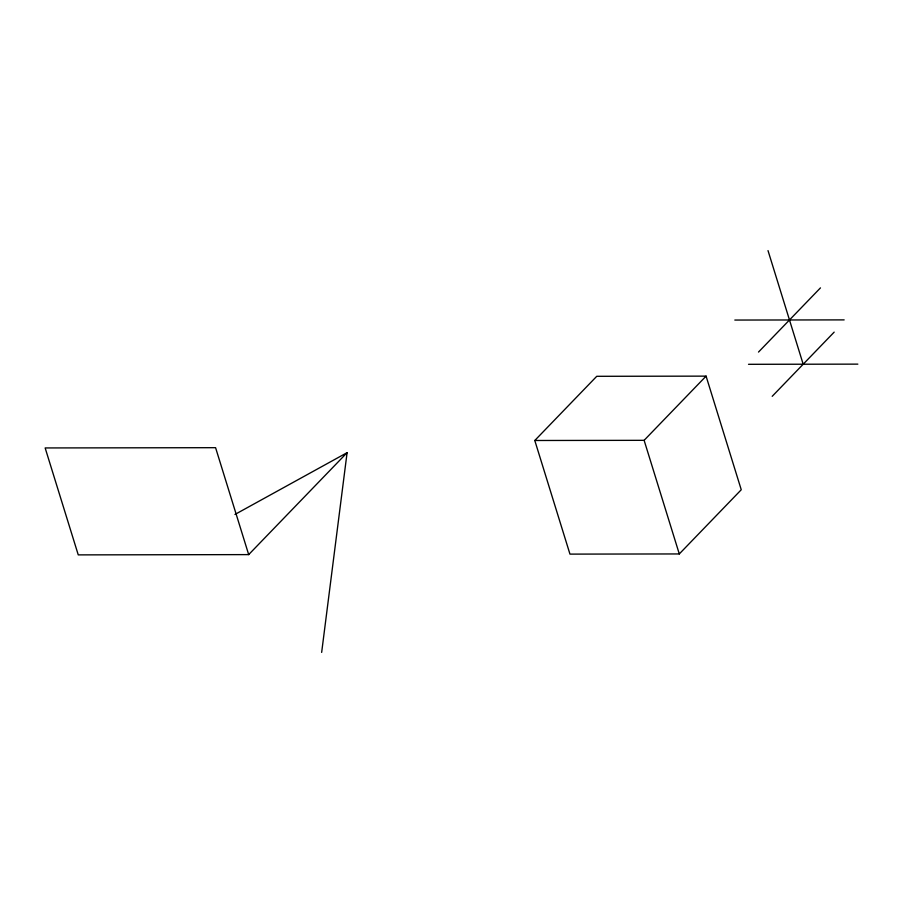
<?xml version="1.0" encoding="UTF-8"?>
<svg xmlns="http://www.w3.org/2000/svg" width="903" height="903" viewBox="0 0 903 903"><rect width="100%" height="100%" fill="white"/><g stroke="black" fill="none" stroke-linecap="round" stroke-linejoin="round"><path stroke-width="1.35" d="M321.66 652.395L347.091 452.663L234.949 514.462M248.686 554.611L215.58 447.685L45.15 447.944L78.256 554.882L248.686 554.611L347.091 452.663M534.79 440.495L596.748 376.303L706.078 376.133L741.25 489.753L679.293 553.945L569.962 554.115L534.79 440.495L644.121 440.325L706.078 376.133M758.509 352.068L820.466 287.876M772.2 396.315L834.169 332.123M734.816 320.057L844.158 319.888M748.519 364.304L857.85 364.135M768.013 250.605L803.185 364.225M644.121 440.325L679.293 553.945"/></g></svg>
